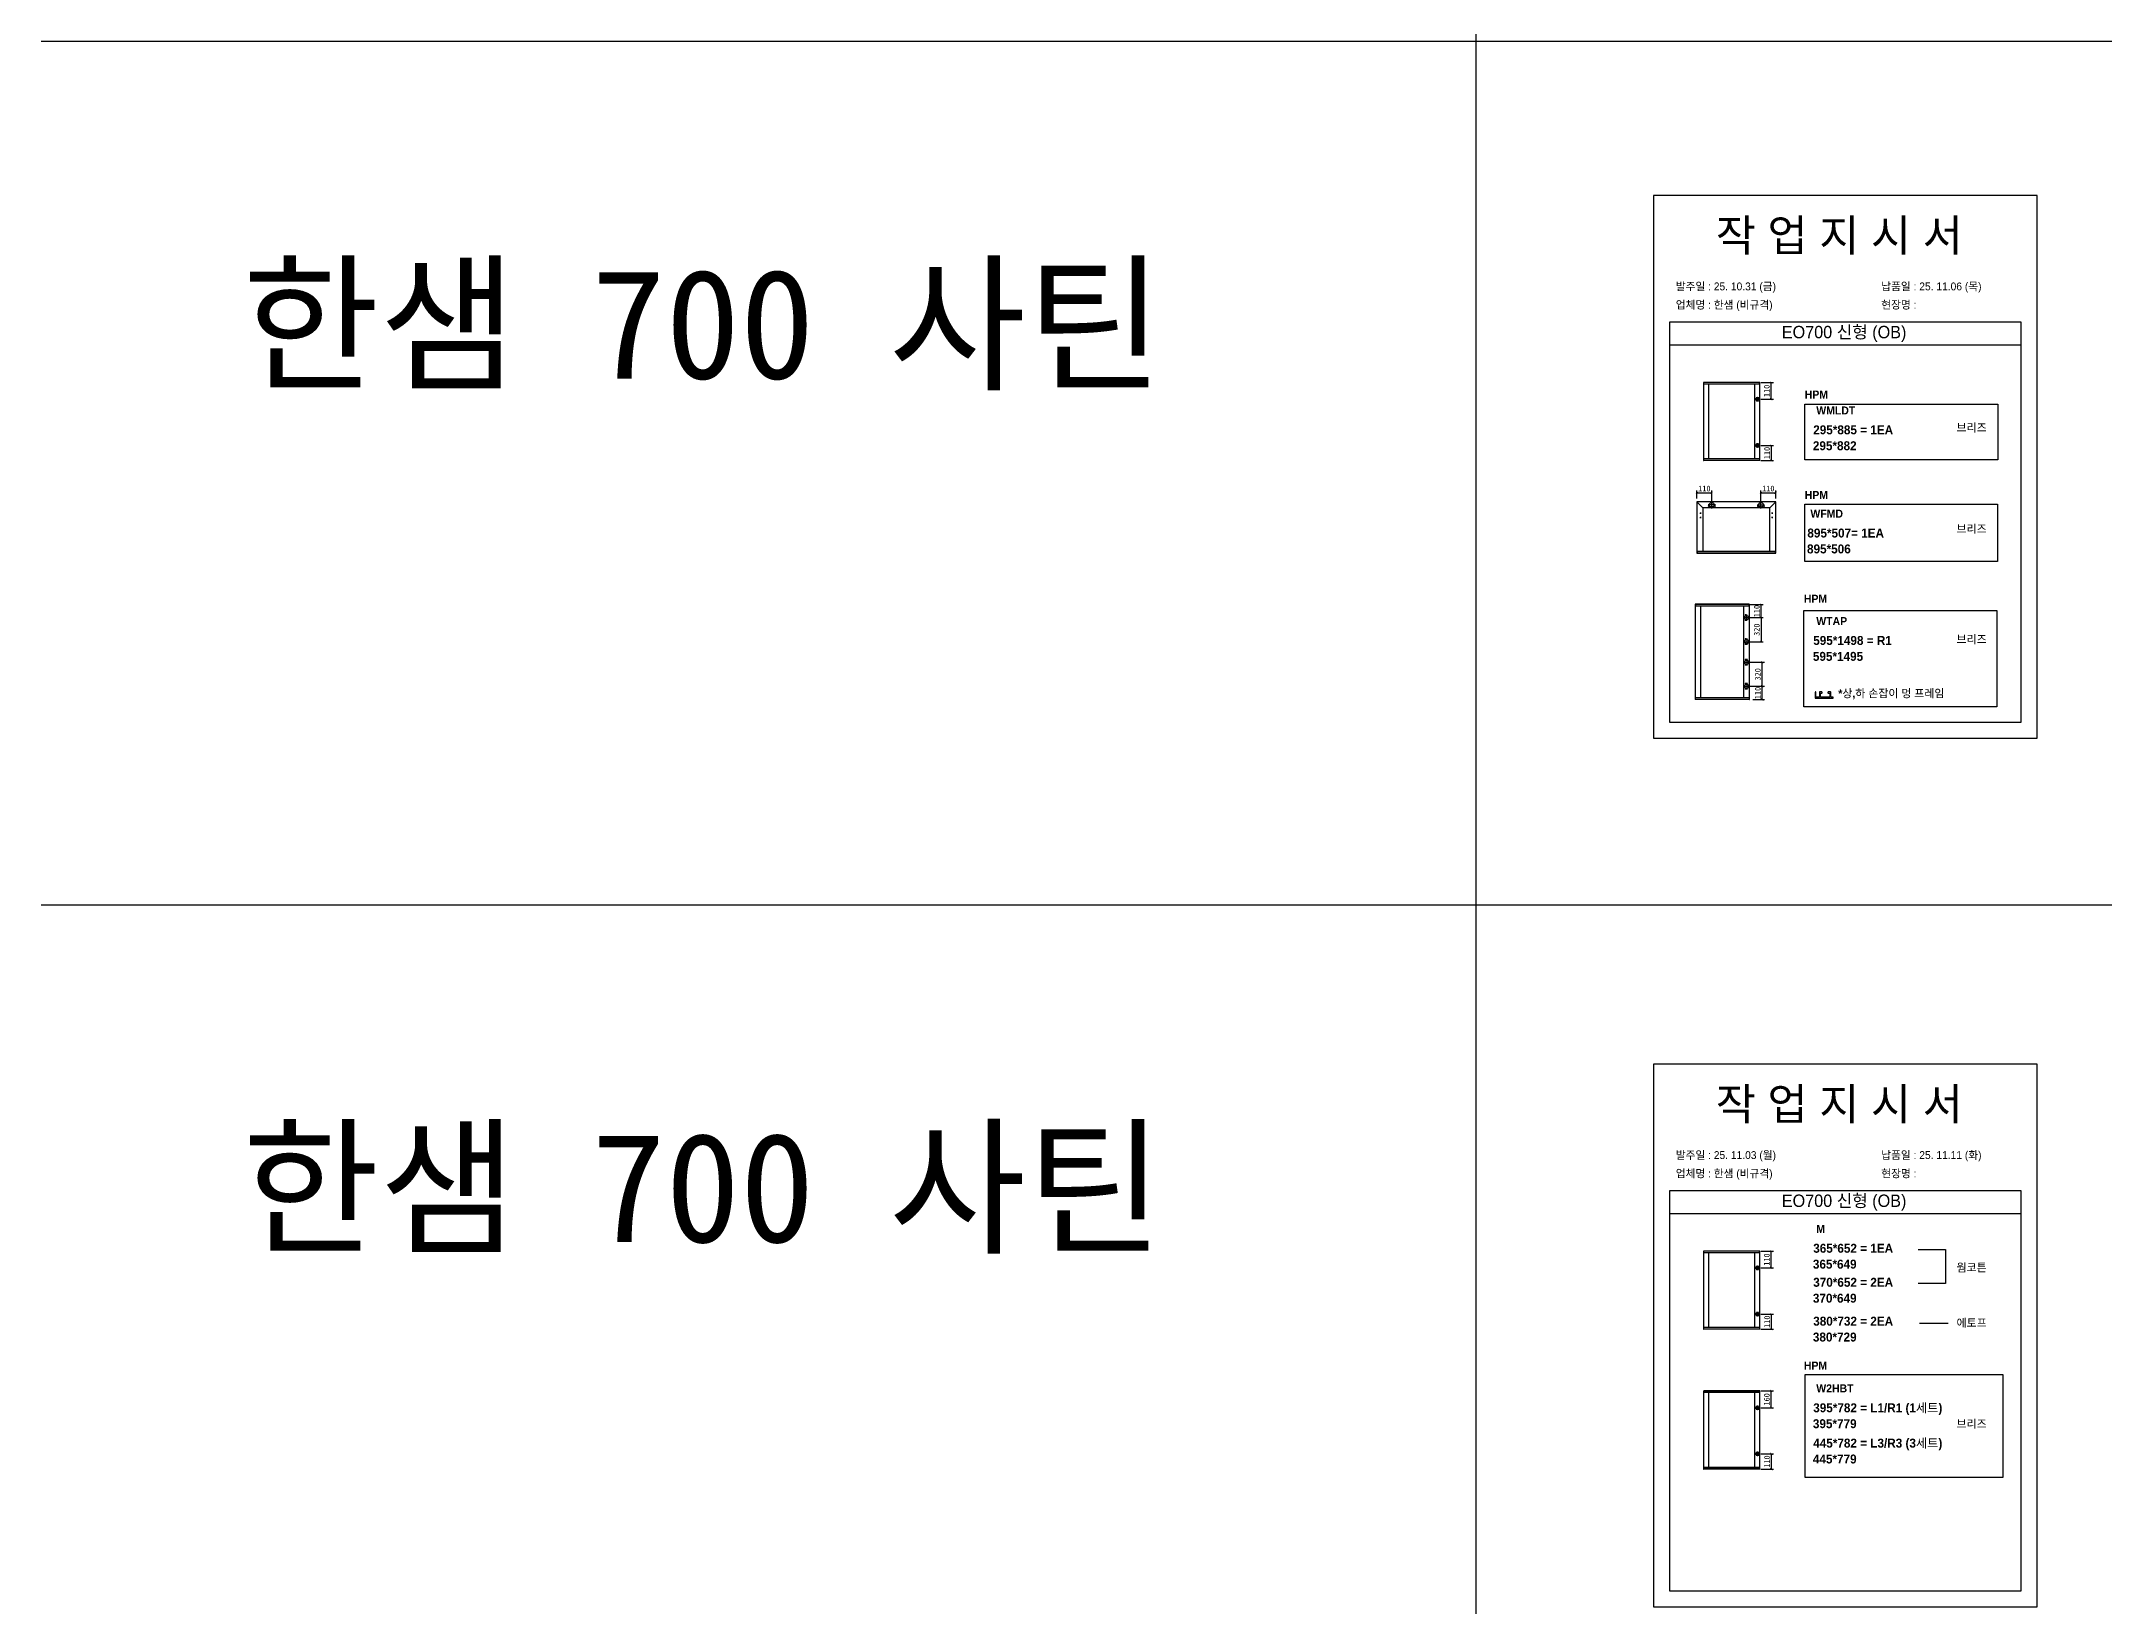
# Model space of a CAD drawing. Header units: millimetres. Extents: x -44117 to 256353, y -2095463 to 65325.
# Drawn here: x 104016 to 113053, y -435015 to -428159 of the extents above; entities that cross this region are included whole.
import ezdxf

# ---------------------------------------------------------------- set-up
doc = ezdxf.new("R2010")
doc.units = ezdxf.units.MM
doc.header["$LTSCALE"] = 10
doc.layers.add('Layer1', color=7, linetype='Continuous', lineweight=70)
doc.styles.add('MtX_Gulim', font='')
doc.styles.get('MtX_Gulim').set_extended_font_data('Gulim', bold=True)
doc.dimstyles.new('ISO-25', dxfattribs={"dimtxt": 2.5, "dimasz": 2.5, "dimexe": 1, "dimexo": 1, "dimtad": 1, "dimtxsty": 'Standard', "dimblk": 'ARCHTICK', "dimcen": 2.5, "dimadec": 0, "dimazin": 0, "dimtfac": 1, "dimtmove": 0, "dimatfit": 3, "dimfxl": 0, "dimarcsym": 0})

# ---------------------------------------------------------------- blocks, each defined once
blk = doc.blocks.new('_ArchTick')
at = {"color": 0, "linetype": 'ByBlock', "const_width": 0.15}
blk.add_lwpolyline([(-0.5, -0.5), (0.5, 0.5)], dxfattribs=at)
blk = doc.blocks.new('*D3688')
at = {"color": 0, "lineweight": -2}
for p, q in [((111499.7, -430625.4), (111557.6, -430625.4)), ((111499.7, -430683.2), (111557.6, -430683.2)), ((111547.6, -430683.2), (111547.6, -430625.4))]:
    blk.add_line(p, q, dxfattribs=at)
at = {"layer": 'Defpoints', "color": 0}
for p in [(111484.7, -430625.4), (111484.7, -430683.2), (111547.6, -430625.4)]:
    blk.add_point(p, dxfattribs=at)
at = {"color": 0, "lineweight": -2, "xscale": 10, "yscale": 10, "zscale": 10}
for p, rotation in [((111547.6, -430625.4), 90), ((111547.6, -430683.2), 270)]:
    blk.add_blockref('_ArchTick', p, dxfattribs=dict(at, rotation=rotation))
at = {"color": 0, "insert": (111528.9, -430654.3), "char_height": 25, "attachment_point": 5, "rotation": 90}
blk.add_mtext('110', dxfattribs=at)
blk = doc.blocks.new('*D3689')
at = {"color": 0, "lineweight": -2}
for p, q in [((111499.7, -430983.8), (111562.2, -430983.8)), ((111511.4, -431042.3), (111562.2, -431042.3)), ((111552.2, -431042.3), (111552.2, -430983.8))]:
    blk.add_line(p, q, dxfattribs=at)
at = {"layer": 'Defpoints', "color": 0}
for p in [(111484.7, -430983.8), (111496.4, -431042.3), (111552.2, -430983.8)]:
    blk.add_point(p, dxfattribs=at)
at = {"color": 0, "lineweight": -2, "xscale": 10, "yscale": 10, "zscale": 10}
for p, rotation in [((111552.2, -430983.8), 90), ((111552.2, -431042.3), 270)]:
    blk.add_blockref('_ArchTick', p, dxfattribs=dict(at, rotation=rotation))
at = {"color": 0, "insert": (111533.5, -431013), "char_height": 25, "attachment_point": 5, "rotation": 90}
blk.add_mtext('110', dxfattribs=at)
blk = doc.blocks.new('*D3690')
at = {"color": 0, "lineweight": -2}
for p, q in [((111499.7, -430878.6), (111562.2, -430878.6)), ((111552.2, -430983.8), (111552.2, -430878.6)), ((111499.7, -430983.8), (111562.2, -430983.8))]:
    blk.add_line(p, q, dxfattribs=at)
at = {"layer": 'Defpoints', "color": 0}
for p in [(111484.7, -430878.6), (111552.2, -430878.6), (111484.7, -430983.8)]:
    blk.add_point(p, dxfattribs=at)
at = {"color": 0, "lineweight": -2, "xscale": 10, "yscale": 10, "zscale": 10}
for p, rotation in [((111552.2, -430878.6), 90), ((111552.2, -430983.8), 270)]:
    blk.add_blockref('_ArchTick', p, dxfattribs=dict(at, rotation=rotation))
at = {"color": 0, "insert": (111533.5, -430931.2), "char_height": 25, "attachment_point": 5, "rotation": 90}
blk.add_mtext('320', dxfattribs=at)
blk = doc.blocks.new('*D3691')
at = {"color": 0, "lineweight": -2}
for p, q in [((111499.7, -430683.2), (111557.6, -430683.2)), ((111547.6, -430683.2), (111547.6, -430788.4)), ((111499.7, -430788.4), (111557.6, -430788.4))]:
    blk.add_line(p, q, dxfattribs=at)
at = {"layer": 'Defpoints', "color": 0}
for p in [(111484.7, -430683.2), (111484.7, -430788.4), (111547.6, -430788.4)]:
    blk.add_point(p, dxfattribs=at)
at = {"color": 0, "lineweight": -2, "xscale": 10, "yscale": 10, "zscale": 10}
for p, rotation in [((111547.6, -430683.2), 90), ((111547.6, -430788.4), 270)]:
    blk.add_blockref('_ArchTick', p, dxfattribs=dict(at, rotation=rotation))
at = {"color": 0, "insert": (111528.9, -430735.8), "char_height": 25, "attachment_point": 5, "rotation": 90}
blk.add_mtext('320', dxfattribs=at)
blk = doc.blocks.new('*D3692')
at = {"color": 0, "lineweight": -2}
for p, q in [((111547.1, -429653.2), (111601.7, -429653.2)), ((111591.7, -429726.8), (111591.7, -429653.2)), ((111547.1, -429726.8), (111601.7, -429726.8))]:
    blk.add_line(p, q, dxfattribs=at)
at = {"layer": 'Defpoints', "color": 0}
for p in [(111532.1, -429653.2), (111591.7, -429653.2), (111532.1, -429726.8)]:
    blk.add_point(p, dxfattribs=at)
at = {"color": 0, "lineweight": -2, "xscale": 10, "yscale": 10, "zscale": 10}
for p, rotation in [((111591.7, -429653.2), 90), ((111591.7, -429726.8), 270)]:
    blk.add_blockref('_ArchTick', p, dxfattribs=dict(at, rotation=rotation))
at = {"color": 0, "insert": (111572.9, -429690), "char_height": 25, "attachment_point": 5, "rotation": 90}
blk.add_mtext('110', dxfattribs=at)
blk = doc.blocks.new('*D3693')
at = {"color": 0, "lineweight": -2}
for p, q in [((111547.1, -429928.7), (111602.6, -429928.7)), ((111592.6, -429928.7), (111592.6, -429995.6)), ((111547.1, -429995.6), (111602.6, -429995.6))]:
    blk.add_line(p, q, dxfattribs=at)
at = {"layer": 'Defpoints', "color": 0}
for p in [(111532.1, -429928.7), (111532.1, -429995.6), (111592.6, -429995.6)]:
    blk.add_point(p, dxfattribs=at)
at = {"color": 0, "lineweight": -2, "xscale": 10, "yscale": 10, "zscale": 10}
for p, rotation in [((111592.6, -429928.7), 90), ((111592.6, -429995.6), 270)]:
    blk.add_blockref('_ArchTick', p, dxfattribs=dict(at, rotation=rotation))
at = {"color": 0, "insert": (111573.9, -429962.1), "char_height": 25, "attachment_point": 5, "rotation": 90}
blk.add_mtext('110', dxfattribs=at)
blk = doc.blocks.new('*D3694')
at = {"color": 0, "lineweight": -2}
for p, q in [((111267.1, -430161.3), (111267.1, -430126.7)), ((111267.1, -430136.7), (111331.7, -430136.7)), ((111331.7, -430174), (111331.7, -430126.7))]:
    blk.add_line(p, q, dxfattribs=at)
at = {"layer": 'Defpoints', "color": 0}
for p in [(111331.7, -430136.7), (111267.1, -430176.3), (111331.7, -430189)]:
    blk.add_point(p, dxfattribs=at)
at = {"color": 0, "lineweight": -2, "xscale": 10, "yscale": 10, "zscale": 10, "rotation": 180}
blk.add_blockref('_ArchTick', (111267.1, -430136.7), dxfattribs=at)
at = {"color": 0, "lineweight": -2, "xscale": 10, "yscale": 10, "zscale": 10}
blk.add_blockref('_ArchTick', (111331.7, -430136.7), dxfattribs=at)
at = {"color": 0, "insert": (111299.4, -430117.9), "char_height": 25, "attachment_point": 5}
blk.add_mtext('110', dxfattribs=at)
blk = doc.blocks.new('*D3695')
at = {"color": 0, "lineweight": -2}
for p, q in [((111547.2, -430174), (111547.2, -430126.7)), ((111547.2, -430136.7), (111611.7, -430136.7)), ((111611.7, -430161.3), (111611.7, -430126.7))]:
    blk.add_line(p, q, dxfattribs=at)
at = {"layer": 'Defpoints', "color": 0}
for p in [(111611.7, -430136.7), (111547.2, -430189), (111611.7, -430176.3)]:
    blk.add_point(p, dxfattribs=at)
at = {"color": 0, "lineweight": -2, "xscale": 10, "yscale": 10, "zscale": 10, "rotation": 180}
blk.add_blockref('_ArchTick', (111547.2, -430136.7), dxfattribs=at)
at = {"color": 0, "lineweight": -2, "xscale": 10, "yscale": 10, "zscale": 10}
blk.add_blockref('_ArchTick', (111611.7, -430136.7), dxfattribs=at)
at = {"color": 0, "insert": (111579.5, -430117.9), "char_height": 25, "attachment_point": 5}
blk.add_mtext('110', dxfattribs=at)
blk = doc.blocks.new('*D3696')
at = {"color": 0, "lineweight": -2}
for p, q in [((111547.1, -433457.5), (111601.7, -433457.5)), ((111591.7, -433531.1), (111591.7, -433457.5)), ((111547.1, -433531.1), (111601.7, -433531.1))]:
    blk.add_line(p, q, dxfattribs=at)
at = {"layer": 'Defpoints', "color": 0}
for p in [(111532.1, -433457.5), (111591.7, -433457.5), (111532.1, -433531.1)]:
    blk.add_point(p, dxfattribs=at)
at = {"color": 0, "lineweight": -2, "xscale": 10, "yscale": 10, "zscale": 10}
for p, rotation in [((111591.7, -433457.5), 90), ((111591.7, -433531.1), 270)]:
    blk.add_blockref('_ArchTick', p, dxfattribs=dict(at, rotation=rotation))
at = {"color": 0, "insert": (111572.9, -433494.3), "char_height": 25, "attachment_point": 5, "rotation": 90}
blk.add_mtext('110', dxfattribs=at)
blk = doc.blocks.new('*D3697')
at = {"color": 0, "lineweight": -2}
for p, q in [((111547.1, -433733), (111602.6, -433733)), ((111592.6, -433733), (111592.6, -433799.9)), ((111547.1, -433799.9), (111602.6, -433799.9))]:
    blk.add_line(p, q, dxfattribs=at)
at = {"layer": 'Defpoints', "color": 0}
for p in [(111532.1, -433733), (111532.1, -433799.9), (111592.6, -433799.9)]:
    blk.add_point(p, dxfattribs=at)
at = {"color": 0, "lineweight": -2, "xscale": 10, "yscale": 10, "zscale": 10}
for p, rotation in [((111592.6, -433733), 90), ((111592.6, -433799.9), 270)]:
    blk.add_blockref('_ArchTick', p, dxfattribs=dict(at, rotation=rotation))
at = {"color": 0, "insert": (111573.9, -433766.5), "char_height": 25, "attachment_point": 5, "rotation": 90}
blk.add_mtext('110', dxfattribs=at)
blk = doc.blocks.new('*D3698')
at = {"color": 0, "lineweight": -2}
for p, q in [((111547.1, -434069.8), (111601.7, -434069.8)), ((111547.1, -434143.4), (111601.7, -434143.4)), ((111591.7, -434143.4), (111591.7, -434069.8))]:
    blk.add_line(p, q, dxfattribs=at)
at = {"layer": 'Defpoints', "color": 0}
for p in [(111532.1, -434069.8), (111532.1, -434143.4), (111591.7, -434069.8)]:
    blk.add_point(p, dxfattribs=at)
at = {"color": 0, "lineweight": -2, "xscale": 10, "yscale": 10, "zscale": 10}
for p, rotation in [((111591.7, -434069.8), 90), ((111591.7, -434143.4), 270)]:
    blk.add_blockref('_ArchTick', p, dxfattribs=dict(at, rotation=rotation))
at = {"color": 0, "insert": (111572.9, -434106.6), "char_height": 25, "attachment_point": 5, "rotation": 90}
blk.add_mtext('160', dxfattribs=at)
blk = doc.blocks.new('*D3699')
at = {"color": 0, "lineweight": -2}
for p, q in [((111547.1, -434345.3), (111602.6, -434345.3)), ((111547.1, -434412.2), (111602.6, -434412.2)), ((111592.6, -434345.3), (111592.6, -434412.2))]:
    blk.add_line(p, q, dxfattribs=at)
at = {"layer": 'Defpoints', "color": 0}
for p in [(111532.1, -434345.3), (111532.1, -434412.2), (111592.6, -434412.2)]:
    blk.add_point(p, dxfattribs=at)
at = {"color": 0, "lineweight": -2, "xscale": 10, "yscale": 10, "zscale": 10}
for p, rotation in [((111592.6, -434345.3), 90), ((111592.6, -434412.2), 270)]:
    blk.add_blockref('_ArchTick', p, dxfattribs=dict(at, rotation=rotation))
at = {"color": 0, "insert": (111573.9, -434378.7), "char_height": 25, "attachment_point": 5, "rotation": 90}
blk.add_mtext('110', dxfattribs=at)

msp = doc.modelspace()

# ---------------------------------------------------------------- linework, layer by layer
at = {"color": 1}
msp.add_line((104015.69829, -428158.99375), (196284.84516, -428158.99375), dxfattribs=at)
msp.add_line((104015.69829, -428158.99375), (196284.84516, -428158.99375), dxfattribs=at)
for p, q in [((112686.56651, -429389.66772), (111146.56651, -429389.66772)), ((112686.56651, -429489.66772), (111146.56651, -429489.66772)), ((111296.21816, -429653.43557), (111296.21816, -429995.32245)), ((111542.7188, -429653.8783), (111296.21816, -429653.8783)), ((111542.7188, -429660.56846), (111296.21816, -429660.56846)), ((111542.47284, -429653.18961), (111296.46412, -429653.18961)), ((111318.10876, -429660.07654), (111318.10876, -429988.18957)), ((111520.58224, -429988.18957), (111520.58224, -429660.56846)), ((111541.48899, -429660.56846), (111541.48899, -429653.18961)), ((111542.7188, -429995.32245), (111542.7188, -429653.43557)), ((111542.7188, -429988.18957), (111296.21816, -429988.18957)), ((111297.44797, -429995.56842), (111297.44797, -429988.18957)), ((111541.48899, -429988.18957), (111541.48899, -429995.56842)), ((111542.7188, -429994.87973), (111296.21816, -429994.87973)), ((111542.47284, -429995.56842), (111296.46412, -429995.56842)), ((111266.85079, -430176.25808), (111266.85079, -430400.59841)), ((111293.19154, -430202.59883), (111266.93748, -430176.0488)), ((111611.73663, -430175.96212), (111267.14676, -430175.96212)), ((111280.16915, -430225.68398), (111286.08842, -430225.68398)), ((111280.16915, -430244.62565), (111286.08842, -430244.62565)), ((111283.12879, -430222.72435), (111283.12879, -430228.64362)), ((111283.12879, -430241.66601), (111283.12879, -430247.58528)), ((111293.19154, -430202.59883), (111293.19154, -430392.60739)), ((111585.69184, -430202.59883), (111293.19154, -430202.59883)), ((111347.81022, -430188.98451), (111315.52339, -430188.98451)), ((111320.71615, -430194.90378), (111315.98074, -430194.90378)), ((111318.34845, -430192.53607), (111318.34845, -430197.27149)), ((111331.6668, -430205.12793), (111331.6668, -430172.84109)), ((111347.35287, -430194.90378), (111342.61745, -430194.90378)), ((111344.98516, -430192.53607), (111344.98516, -430197.27149)), ((111531.07317, -430188.98451), (111563.36, -430188.98451)), ((111536.26594, -430194.90378), (111531.53053, -430194.90378)), ((111533.89823, -430192.53607), (111533.89823, -430197.27149)), ((111547.21659, -430205.12793), (111547.21659, -430172.84109)), ((111562.90266, -430194.90378), (111558.16724, -430194.90378)), ((111560.53495, -430192.53607), (111560.53495, -430197.27149)), ((111585.69184, -430202.59883), (111611.9459, -430176.0488)), ((111585.69184, -430392.01547), (111585.69184, -430202.59883)), ((111598.71424, -430225.68398), (111592.79497, -430225.68398)), ((111598.71424, -430244.62565), (111592.79497, -430244.62565)), ((111595.7546, -430222.72435), (111595.7546, -430228.64362)), ((111595.7546, -430241.66601), (111595.7546, -430247.58528)), ((111612.03259, -430400.59841), (111612.03259, -430176.25808)), ((111266.85079, -430392.01547), (111612.03259, -430392.01547)), ((111266.85079, -430400.06567), (111611.73663, -430400.06567)), ((111267.14676, -430400.89437), (111611.73663, -430400.89437)), ((111268.33061, -430392.01547), (111268.33061, -430400.89437)), ((111610.55277, -430400.89437), (111610.55277, -430392.01547)), ((111259.43497, -430624.90578), (111259.43497, -431042.11364)), ((111496.42854, -430625.38509), (111259.43497, -430625.38509)), ((111496.42854, -430632.62804), (111259.43497, -430632.62804)), ((111496.16226, -430624.63949), (111259.70126, -430624.63949)), ((111260.7664, -430624.63949), (111260.7664, -430632.62804)), ((111283.13433, -430632.09547), (111283.13433, -431034.39139)), ((111470.18742, -430683.22217), (111499.2366, -430683.22217)), ((111472.4629, -431034.39139), (111472.4629, -430632.62804)), ((111482.04916, -430671.23935), (111477.7886, -430671.23935)), ((111482.04916, -430695.20499), (111477.7886, -430695.20499)), ((111479.91888, -430669.10907), (111479.91888, -430673.36963)), ((111479.91888, -430693.07471), (111479.91888, -430697.33527)), ((111484.71201, -430697.74676), (111484.71201, -430668.69759)), ((111495.09712, -430632.62804), (111495.09712, -430624.63949)), ((111496.42854, -431042.11364), (111496.42854, -430624.90578)), ((111470.18742, -430788.40472), (111499.2366, -430788.40472)), ((111482.04916, -430776.42189), (111477.7886, -430776.42189)), ((111482.04916, -430800.38753), (111477.7886, -430800.38753)), ((111479.91888, -430774.29161), (111479.91888, -430778.55217)), ((111479.91888, -430798.25725), (111479.91888, -430802.51781)), ((111484.71201, -430773.88012), (111484.71201, -430802.9293)), ((111470.18742, -430878.61471), (111499.2366, -430878.61471)), ((111482.04916, -430866.63188), (111477.7886, -430866.63188)), ((111482.04916, -430890.59753), (111477.7886, -430890.59753)), ((111479.91888, -430864.5016), (111479.91888, -430868.76216)), ((111479.91888, -430888.46725), (111479.91888, -430892.7278)), ((111484.71201, -430864.09012), (111484.71201, -430893.1393)), ((111482.04916, -430971.81441), (111477.7886, -430971.81441)), ((111479.91888, -430969.68413), (111479.91888, -430973.94469)), ((111484.71201, -430969.27265), (111484.71201, -430998.32183)), ((111496.42854, -431034.39139), (111259.43497, -431034.39139)), ((111496.42854, -431041.63433), (111259.43497, -431041.63433)), ((111496.16226, -431042.37993), (111259.70126, -431042.37993)), ((111260.7664, -431042.37993), (111260.7664, -431034.39139)), ((111470.18742, -430983.79724), (111499.2366, -430983.79724)), ((111482.04916, -430995.78005), (111477.7886, -430995.78005)), ((111479.91888, -430993.64977), (111479.91888, -430997.91033)), ((111495.09712, -431034.39139), (111495.09712, -431042.37993)), ((112686.56651, -433193.9965), (111146.56651, -433193.9965)), ((112686.56651, -433293.9965), (111146.56651, -433293.9965)), ((111296.21816, -433457.76435), (111296.21816, -433799.65124)), ((111542.7188, -433458.20708), (111296.21816, -433458.20708)), ((111542.7188, -433464.89724), (111296.21816, -433464.89724)), ((111542.47284, -433457.51839), (111296.46412, -433457.51839)), ((111318.10876, -433464.40532), (111318.10876, -433792.51835)), ((111520.58224, -433792.51835), (111520.58224, -433464.89724)), ((111541.48899, -433464.89724), (111541.48899, -433457.51839)), ((111542.7188, -433799.65124), (111542.7188, -433457.76435)), ((112241.81873, -433773.63511), (112367.13432, -433773.63511)), ((111542.7188, -433792.51835), (111296.21816, -433792.51835)), ((111542.7188, -433799.20852), (111296.21816, -433799.20852)), ((111542.47284, -433799.89721), (111296.46412, -433799.89721)), ((111297.44797, -433799.89721), (111297.44797, -433792.51835)), ((111541.48899, -433792.51835), (111541.48899, -433799.89721)), ((111296.21816, -434070.05919), (111296.21816, -434411.94607)), ((111542.7188, -434070.50192), (111296.21816, -434070.50192)), ((111542.7188, -434077.19208), (111296.21816, -434077.19208)), ((111542.47284, -434069.81323), (111296.46412, -434069.81323)), ((111318.10876, -434076.70016), (111318.10876, -434404.81319)), ((111520.58224, -434404.81319), (111520.58224, -434077.19208)), ((111541.48899, -434077.19208), (111541.48899, -434069.81323)), ((111542.7188, -434411.94607), (111542.7188, -434070.05919)), ((111542.7188, -434404.81319), (111296.21816, -434404.81319)), ((111542.7188, -434411.50335), (111296.21816, -434411.50335)), ((111542.47284, -434412.19204), (111296.46412, -434412.19204)), ((111297.44797, -434412.19204), (111297.44797, -434404.81319)), ((111541.48899, -434404.81319), (111541.48899, -434412.19204))]:
    msp.add_line(p, q)
at = {"color": 2}
msp.add_line((104015.69829, -431940.83376), (196284.84516, -431940.83376), dxfattribs=at)
msp.add_line((104015.69829, -431940.83376), (196284.84516, -431940.83376), dxfattribs=at)
at = {"color": 1}
for p in [(110300.49669, 21924.9366), (110300.49669, 14161.07811), (110300.49669, 18584.38997), (110300.49669, 10820.53148), (110300.49669, 18627.87121), (110300.49669, 10864.01272), (110300.49669, 15287.32457), (110300.49669, 7523.46608), (110300.49669, 3746.75115), (110300.49669, 21924.9366), (110300.49669, 14161.07811), (110300.49669, 18584.38997), (110300.49669, 10820.53148), (110300.49669, 18627.87121), (110300.49669, 10864.01272), (110300.49669, 15287.32457), (110300.49669, 7523.46608), (110300.49669, 3746.75115), (110300.49669, 21924.9366), (110300.49669, 14161.07811), (110300.49669, 18584.38997), (110300.49669, 10820.53148), (110300.49669, 18627.87121), (110300.49669, 10864.01272), (110300.49669, 15287.32457), (110300.49669, 7523.46608), (110300.49669, 3746.75115), (110300.49669, 21924.9366), (110300.49669, 14161.07811), (110300.49669, 18584.38997), (110300.49669, 10820.53148), (110300.49669, 18627.87121), (110300.49669, 10864.01272), (110300.49669, 15287.32457), (110300.49669, 7523.46608), (110300.49669, 3746.75115), (110300.49669, 21924.9366), (110300.49669, 14161.07811), (110300.49669, 18584.38997), (110300.49669, 10820.53148), (110300.49669, 18627.87121), (110300.49669, 10864.01272), (110300.49669, 15287.32457), (110300.49669, 7523.46608), (110300.49669, 3746.75115), (110300.49669, 21924.9366), (110300.49669, 14161.07811), (110300.49669, 18584.38997), (110300.49669, 10820.53148), (110300.49669, 18627.87121), (110300.49669, 10864.01272), (110300.49669, 15287.32457), (110300.49669, 7523.46608), (110300.49669, 3746.75115), (110300.49669, 21924.9366), (110300.49669, 14161.07811), (110300.49669, 18584.38997), (110300.49669, 10820.53148), (110300.49669, 18627.87121), (110300.49669, 10864.01272), (110300.49669, 15287.32457), (110300.49669, 7523.46608), (110300.49669, 3746.75115), (110300.49669, 21924.9366), (110300.49669, 14161.07811), (110300.49669, 18584.38997), (110300.49669, 10820.53148), (110300.49669, 18627.87121), (110300.49669, 10864.01272), (110300.49669, 15287.32457), (110300.49669, 7523.46608), (110300.49669, 3746.75115), (110300.49669, 21924.9366), (110300.49669, 14161.07811), (110300.49669, 18584.38997), (110300.49669, 10820.53148), (110300.49669, 18627.87121), (110300.49669, 10864.01272), (110300.49669, 15287.32457), (110300.49669, 7523.46608), (110300.49669, 3746.75115), (110300.49669, 21924.9366), (110300.49669, 14161.07811), (110300.49669, 18584.38997), (110300.49669, 10820.53148), (110300.49669, 18627.87121), (110300.49669, 10864.01272), (110300.49669, 15287.32457), (110300.49669, 7523.46608), (110300.49669, 3746.75115), (110300.49669, 12702.87182), (110300.49669, 4939.01333), (110300.49669, 9362.32519), (110300.49669, 1598.4667), (110300.49669, 9405.80642), (110300.49669, 1641.94794), (110300.49669, 6065.25979), (110300.49669, -1698.5987), (110300.49669, -5475.31363), (110300.49669, 12702.87182), (110300.49669, 4939.01333), (110300.49669, 9362.32519), (110300.49669, 1598.4667), (110300.49669, 9405.80642), (110300.49669, 1641.94794), (110300.49669, 6065.25979), (110300.49669, -1698.5987), (110300.49669, -5475.31363), (110300.49669, 12702.87182), (110300.49669, 4939.01333), (110300.49669, 9362.32519), (110300.49669, 1598.4667), (110300.49669, 9405.80642), (110300.49669, 1641.94794), (110300.49669, 6065.25979), (110300.49669, -1698.5987), (110300.49669, -5475.31363), (110300.49669, 12702.87182), (110300.49669, 4939.01333), (110300.49669, 9362.32519), (110300.49669, 1598.4667), (110300.49669, 9405.80642), (110300.49669, 1641.94794), (110300.49669, 6065.25979), (110300.49669, -1698.5987), (110300.49669, -5475.31363), (110300.49669, 12702.87182), (110300.49669, 4939.01333), (110300.49669, 9362.32519), (110300.49669, 1598.4667), (110300.49669, 9405.80642), (110300.49669, 1641.94794), (110300.49669, 6065.25979), (110300.49669, -1698.5987), (110300.49669, -5475.31363)]:
    msp.add_xline(p, (0, 1), dxfattribs=at)
for points in [[(111076.56651, -431210.498), (112756.56651, -431210.498), (112756.56651, -428834.498), (111076.56651, -428834.498)], [(111738.98768, -429747.87125), (112584.55997, -429747.87125), (112584.55997, -429992.30863), (111738.98768, -429992.30863)], [(111738.98768, -430186.04789), (112582.74932, -430186.04789), (112582.74932, -430437.72786), (111738.98768, -430437.72786)], [(111735.36639, -430651.38424), (112580.93867, -430651.38424), (112580.93867, -431073.26506), (111735.36639, -431073.26506)], [(111076.56651, -435014.82678), (112756.56651, -435014.82678), (112756.56651, -432638.82678), (111076.56651, -432638.82678)], [(111741.55405, -433997.22216), (112606.17046, -433997.22216), (112606.17046, -434449.09182), (111741.55405, -434449.09182)]]:
    msp.add_lwpolyline(points, close=True)
for points in [[(111146.56651, -429389.66772), (111146.56651, -431140.498), (112686.56651, -431140.498), (112686.56651, -429389.66772)], [(111146.56651, -433193.9965), (111146.56651, -434944.82678), (112686.56651, -434944.82678), (112686.56651, -433193.9965)], [(112236.43933, -433450.73352), (112355.76422, -433450.73352), (112355.76422, -433599.4006), (112236.43933, -433599.4006)]]:
    msp.add_lwpolyline(points)
msp.add_lwpolyline([(111784.23222, -431010.75263), (111784.23222, -431035.15567, 0.4142135624), (111785.43222, -431036.35567), (111862.23222, -431036.35567, 0.4142135624), (111864.23222, -431034.35567), (111864.23222, -431031.95567, 0.4142135624), (111863.03222, -431030.75567), (111853.43222, -431030.75567), (111853.43222, -431009.95567, 0.4142135624), (111852.23222, -431008.75567), (111841.83222, -431008.75567, 0.4142135624), (111839.83222, -431010.75567), (111839.83222, -431011.55567, 0.4142135624), (111841.83222, -431013.55567), (111848.63222, -431013.55567), (111848.63222, -431031.55567), (111807.83222, -431031.55567), (111807.83222, -431013.55567), (111813.43222, -431013.55567, 0.4142135624), (111815.43222, -431011.55567), (111815.43222, -431010.75567, 0.4142135624), (111813.43222, -431008.75567), (111804.23222, -431008.75567, 0.4142135624), (111803.03222, -431009.95567), (111803.03222, -431031.55567), (111788.23222, -431031.55567), (111788.23222, -431009.95642, 0.4142135624), (111787.03147, -431008.75567), (111786.23097, -431008.75567, 0.4151036141), (111784.23222, -431010.75692)], format="xyb")
for centre, radius in [((111283.12879, -430225.68398), 0.88789), ((111283.12879, -430244.62565), 0.88789), ((111318.34845, -430194.90378), 0.94708), ((111331.6668, -430188.98451), 10.35872), ((111344.98516, -430194.90378), 0.94708), ((111533.89823, -430194.90378), 0.94708), ((111547.21659, -430188.98451), 10.35872), ((111560.53495, -430194.90378), 0.94708), ((111595.7546, -430225.68398), 0.88789), ((111595.7546, -430244.62565), 0.88789), ((111484.71201, -430683.22217), 9.31997), ((111479.91888, -430671.23935), 0.85211), ((111479.91888, -430695.20499), 0.85211), ((111484.71201, -430788.40472), 9.31997), ((111479.91888, -430776.42189), 0.85211), ((111479.91888, -430800.38753), 0.85211), ((111484.71201, -430878.61471), 9.31997), ((111479.91888, -430866.63188), 0.85211), ((111479.91888, -430890.59753), 0.85211), ((111484.71201, -430983.79724), 9.31997), ((111479.91888, -430971.81441), 0.85211), ((111479.91888, -430995.78005), 0.85211)]:
    msp.add_circle(centre, radius)
for centre, radius, start, end in [((111542.47284, -429653.43557), 0.24596, 0, 90), ((111296.46412, -429995.32246), 0.24596, 180, 270), ((111542.47284, -429995.32246), 0.24596, 270, 0), ((111267.14676, -430176.25808), 0.29596, 90, 180), ((111611.73663, -430176.25808), 0.29596, 0, 90), ((111267.14676, -430400.59841), 0.29596, 180, 270), ((111611.73663, -430400.59841), 0.29596, 270, 0), ((111259.70126, -430624.90578), 0.26628, 90, 180), ((111496.16226, -430624.90578), 0.26628, 0, 90), ((111259.70126, -431042.11365), 0.26628, 180, 270), ((111496.16226, -431042.11365), 0.26628, 270, 0), ((111542.47284, -433457.76435), 0.24596, 0, 90), ((111296.46412, -433799.65125), 0.24596, 180, 270), ((111542.47284, -433799.65125), 0.24596, 270, 0), ((111542.47284, -434070.05919), 0.24596, 0, 90), ((111296.46412, -434411.94608), 0.24596, 180, 270), ((111542.47284, -434411.94608), 0.24596, 270, 0)]:
    msp.add_arc(centre, radius, start, end)
at = {"layer": 'Layer1'}
for p, q in [((111532.08082, -429717.74089), (111532.08082, -429735.87129)), ((111532.08082, -429937.74925), (111532.08082, -429919.61884)), ((111532.08082, -433522.06967), (111532.08082, -433540.20007)), ((111532.08082, -433742.07803), (111532.08082, -433723.94763)), ((111532.08082, -434134.36451), (111532.08082, -434152.49491)), ((111532.08082, -434354.37287), (111532.08082, -434336.24247))]:
    msp.add_line(p, q, dxfattribs=at)
for points in [[(111541.14602, -429726.80609), (111523.01562, -429726.80609)], [(111541.14602, -429928.68405), (111523.01562, -429928.68405)], [(111541.14602, -433531.13487), (111523.01562, -433531.13487)], [(111541.14602, -433733.01283), (111523.01562, -433733.01283)], [(111541.14602, -434143.42971), (111523.01562, -434143.42971)], [(111541.14602, -434345.30767), (111523.01562, -434345.30767)]]:
    msp.add_lwpolyline(points, close=True, dxfattribs=at)
for centre in [(111532.08082, -429726.80609), (111532.08082, -429928.68405), (111532.08082, -433531.13487), (111532.08082, -433733.01283), (111532.08082, -434143.42971), (111532.08082, -434345.30767)]:
    msp.add_circle(centre, 6.04347, dxfattribs=at)

# ---------------------------------------------------------------- texts
at = {"linetype": 'Continuous', "style": 'MtX_Gulim'}
for s, height, p in [('HPM', 35.049344, (111738.98768, -429723.49832)), ('WMLDT', 35.049344, (111789.65447, -429793.39251)), ('295*885 = 1EA', 39.2712622, (111776.21526, -429880.36517)), ('브리즈', 35.049344, (112403.96125, -429868.74091)), ('HPM', 35.049344, (111738.98768, -430163.48561)), ('WFMD', 35.049344, (111763.9639, -430245.30339)), ('895*507= 1EA', 39.2712622, (111750.52469, -430332.27606)), ('브리즈', 35.049344, (112403.96125, -430311.98736)), ('HPM', 35.049344, (111735.36639, -430617.95808)), ('WTAP', 35.049344, (111789.65447, -430715.80866)), ('595*1498 = R1', 39.2712622, (111776.21526, -430802.78132)), ('브리즈', 35.049344, (112403.96125, -430795.79232)), ('*상,하 손잡이 멍 프레임', 35.0493439, (111886.0527, -431032.50589)), ('M', 35.04934, (111789.65447, -433377.6549)), ('365*652 = 1EA', 39.2712622, (111776.21526, -433464.62756)), ('웜코튼', 35.049344, (112403.96125, -433547.14281)), ('370*652 = 2EA', 39.2712622, (111776.21526, -433613.63085)), ('380*732 = 2EA', 39.2712622, (111776.21526, -433783.81552)), ('에토프', 35.049344, (112403.96125, -433789.36867)), ('HPM', 35.049344, (111735.36639, -433976.28564)), ('W2HBT', 35.049344, (111789.65447, -434075.99892)), ('395*782 = L1/R1 (1세트)', 39.2712622, (111776.21526, -434163.30779)), ('브리즈', 35.049344, (112403.96125, -434231.4576)), ('445*782 = L3/R3 (3세트)', 39.2712622, (111776.21526, -434317.84331))]:
    msp.add_text(s, height=height, dxfattribs=at).set_placement(p)
at = {"color": 242, "linetype": 'Continuous', "true_color": 0xcd2027, "style": 'MtX_Gulim'}
for s, p in [('295*882', (111774.75333, -429949.96494)), ('895*506', (111749.06276, -430401.87582)), ('595*1495', (111774.75333, -430872.38109)), ('365*649', (111774.75333, -433534.22733)), ('370*649', (111774.75333, -433683.23061)), ('380*729', (111774.75333, -433853.41529)), ('395*779', (111774.75333, -434232.90756)), ('445*779', (111774.75333, -434387.44307))]:
    msp.add_text(s, height=39.271262, dxfattribs=at).set_placement(p)
at = {"attachment_point": 1}
for s, width, gutter_width, heights, insert, char_height in [('{\\fGulim|b0|i0|c129|p50;작 업 지 시 서}', 3307.3198183, 12.5, [-155.84554], (111349.37312, -428938.66051), 140), ('{\\f굴림|b0|i0|c129|p50;한샘} 700 {\\f굴림|b0|i0|c129|p50;사틴}', 5072.1082947, 2395.6482, [-533.35869], (104895.62473, -429157.20112), 479.1296392), ('\\pt11;{\\fGulim|b0|i0|c129|p50;발주일 : 25. 10.31 (금)}', 3307.3198183, 12.5, [34.50412], (111174.16376, -429215.38093), 34.3), ('{\\fGulim|b0|i0|c129|p50;납품일 : 25. 11.06 (목)}', 3307.3198183, 12.5, [35.09023], (112074.14175, -429215.38093), 34.3), ('{\\fGulim|b0|i0|c129|p50;업체명 : 한샘 (비규격)}', 3307.3198183, 12.5, [36.11279], (111174.16376, -429296.03711), 34.3), ('{\\fGulim|b0|i0|c129|p50;현장명 : }', 3307.3198183, 12.5, [-38.2735], (112074.14175, -429296.03711), 34.3), ('{\\fGulim|b0|i0|c129|p50;EO700 신형 (OB) }', 5224.9748335, 19.74777, [57.05176], (111638.5591, -429405.37401), 54.1878762), ('{\\fGulim|b0|i0|c129|p50;작 업 지 시 서}', 3307.3198183, 12.5, [-155.84554], (111349.37312, -432742.98929), 140), ('{\\f굴림|b0|i0|c129|p50;한샘} 700 {\\f굴림|b0|i0|c129|p50;사틴}', 5072.1082947, 2395.6482, [-533.35869], (104895.62473, -432939.04112), 479.1296392), ('\\pt11;{\\fGulim|b0|i0|c129|p50;발주일 : 25. 11.03 (월)}', 3307.3198183, 12.5, [34.50412], (111174.16376, -433019.70971), 34.3), ('{\\fGulim|b0|i0|c129|p50;납품일 : 25. 11.11 (화)}', 3307.3198183, 12.5, [35.09023], (112074.14175, -433019.70971), 34.3), ('{\\fGulim|b0|i0|c129|p50;업체명 : 한샘 (비규격)}', 3307.3198183, 12.5, [36.11279], (111174.16376, -433100.36589), 34.3), ('{\\fGulim|b0|i0|c129|p50;현장명 : }', 3307.3198183, 12.5, [-38.2735], (112074.14175, -433100.36589), 34.3), ('{\\fGulim|b0|i0|c129|p50;EO700 신형 (OB) }', 5224.9748335, 19.74777, [57.05176], (111638.5591, -433209.7028), 54.1878762)]:
    msp.add_mtext_dynamic_manual_height_columns(s, width=width, gutter_width=gutter_width, heights=heights, dxfattribs=dict(at, insert=insert, char_height=char_height))

# ---------------------------------------------------------------- dimensions: what is measured, and where the dimension line sits
for base, p1, p2, text, picture, middle in [((111591.69459, -429653.18961), (111532.08082, -429726.80609), (111532.08082, -429653.18961), '110', '*D3692', (111572.94459, -429689.99785)), ((111592.64807, -429995.56842), (111532.08082, -429928.68405), (111532.08082, -429995.56842), '110', '*D3693', (111573.89807, -429962.12623)), ((111547.63714, -430788.40472), (111484.71201, -430683.22218), (111484.71201, -430788.40472), '320', '*D3691', (111528.88714, -430735.81345)), ((111552.2086, -430878.61471), (111484.71201, -430983.79724), (111484.71201, -430878.61471), '320', '*D3690', (111533.4586, -430931.20598)), ((111552.2086, -430983.79724), (111496.35055, -431042.30194), (111484.71201, -430983.79724), '110', '*D3689', (111533.4586, -431013.04959)), ((111591.69459, -433457.51839), (111532.08082, -433531.13487), (111532.08082, -433457.51839), '110', '*D3696', (111572.94459, -433494.32663)), ((111592.64807, -433799.89721), (111532.08082, -433733.01283), (111532.08082, -433799.89721), '110', '*D3697', (111573.89807, -433766.45502)), ((111591.69459, -434069.81323), (111532.08082, -434143.42971), (111532.08082, -434069.81323), '160', '*D3698', (111572.94459, -434106.62147)), ((111592.64807, -434412.19204), (111532.08082, -434345.30767), (111532.08082, -434412.19204), '110', '*D3699', (111573.89807, -434378.74986))]:
    dim = msp.add_linear_dim(base=base, p1=p1, p2=p2, angle=90, text=text, dimstyle='ISO-25', override={"dimscale": 10, "dimasz": 1, "dimexo": 1.5, "dimtxsty": 'Standard'})
    dim.commit()
    dim.dimension.update_dxf_attribs({"geometry": picture, "text_midpoint": middle})
for base, p1, p2, picture, middle in [((111331.66681, -430136.67768), (111267.14676, -430176.25808), (111331.66681, -430188.98451), '*D3694', (111299.40678, -430117.92768)), ((111611.73663, -430136.67768), (111547.21659, -430188.98451), (111611.73663, -430176.25808), '*D3695', (111579.47661, -430117.92768))]:
    dim = msp.add_linear_dim(base=base, p1=p1, p2=p2, text='110', dimstyle='ISO-25', override={"dimscale": 10, "dimasz": 1, "dimexo": 1.5, "dimtxsty": 'Standard'})
    dim.commit()
    dim.dimension.update_dxf_attribs({"geometry": picture, "text_midpoint": middle})
dim = msp.add_linear_dim(base=(111547.63714, -430625.38509), p1=(111484.71201, -430683.22217), p2=(111484.71201, -430625.38509), angle=90, text='110', dimstyle='ISO-25', override={"dimscale": 10, "dimasz": 1, "dimexo": 1.5, "dimtxsty": 'Standard'})
dim.commit()
dim.dimension.update_dxf_attribs({"geometry": '*D3688', "text_midpoint": (111547.63714, -430654.30363), "dimtype": 160})

doc.saveas('drawing.dxf')
